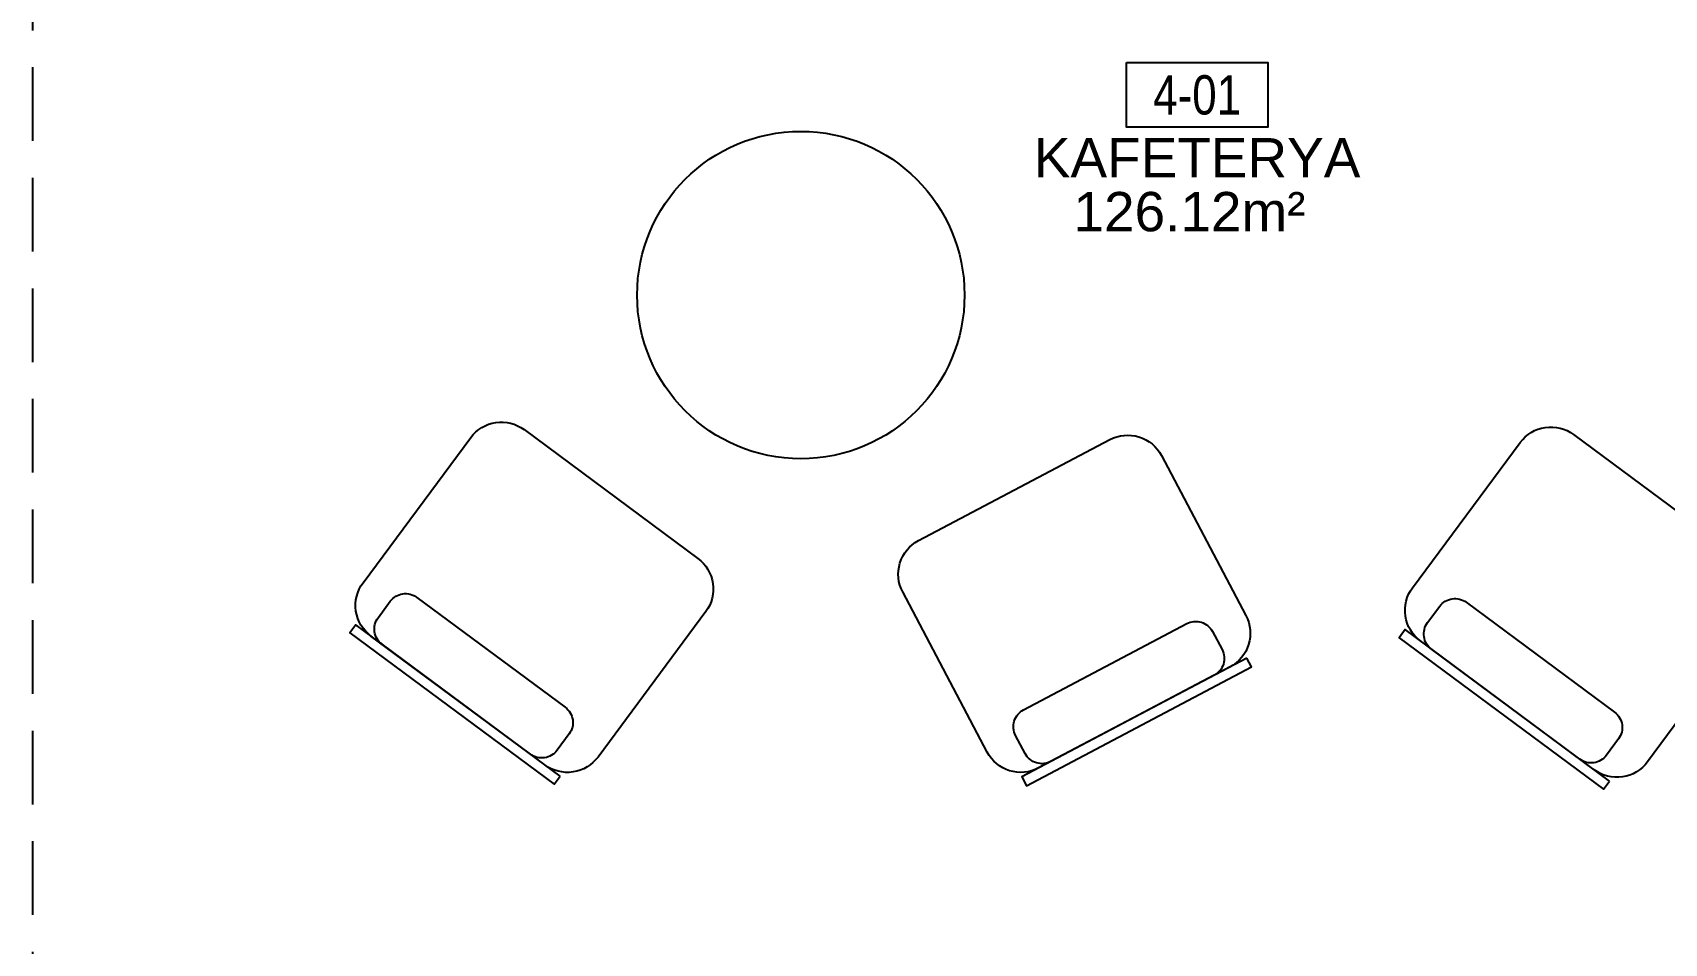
# Model space of a CAD drawing. Header units: centimetres. Extents: x 2135 to 5458, y 2057 to 4523.
# Drawn here: x 3057.6 to 3472.6, y 2943.5 to 3175.2 of the extents above; entities that cross this region are included whole.
import ezdxf
from ezdxf.enums import TextEntityAlignment as Align

# ---------------------------------------------------------------- set-up
doc = ezdxf.new("R2010")
doc.units = ezdxf.units.CM
doc.header["$LTSCALE"] = 50
doc.linetypes.add('HIDDEN2', pattern=[0.1875, 0.125, -0.0625])
for name, color, linetype in [('BA_mob-hareketli', 143, 'Continuous'), ('BA_plan-iz-alt', 8, 'HIDDEN2'), ('BA_text_material_superpose', 12, 'Continuous')]:
    doc.layers.add(name, color=color, linetype=linetype)
doc.styles.add('text1', font='arial.ttf')
doc.styles.add('text2', font='arial.ttf', dxfattribs={"width": 0.8})

# ---------------------------------------------------------------- blocks, each defined once
blk = doc.blocks.new('k1')
blk.add_lwpolyline([(44561.4, 60068.1), (45180.7, 60068.1, -0.414214), (45280.7, 59968.1), (45280.7, 59491.9, -0.414214), (45180.7, 59391.9), (44611.4, 59391.9, -0.414214), (44511.4, 59491.9), (44511.4, 59968.1, -0.414214), (44611.4, 60068.1), (45230.7, 60068.1), (45230.7, 60094.4), (44561.4, 60094.4), (44561.4, 60068.1)], format="xyb")
blk.add_lwpolyline([(44658.6, 60068.1), (45144.2, 60068.1, -0.414214), (45194.2, 60018.1), (45194.2, 59964.4, -0.414214), (45144.2, 59914.4), (44658.6, 59914.4, -0.414214), (44608.6, 59964.4), (44608.6, 60018.1, -0.414214)], format="xyb", close=True)
blk = doc.blocks.new('mahal')
blk.add_lwpolyline([(-36, 0), (36, 0), (36, -33), (-36, -33)], close=True)
at = {"color": 7, "style": 'text2', "width": 0.8}
blk.add_attdef('10000', text='', height=20, dxfattribs=at).set_placement((0, -16.5), align=Align.MIDDLE)
at = {"color": 7, "style": 'text1'}
for tag, p in [('MAHAL', (0, -48.5)), ('M²', (0, -75.9))]:
    blk.add_attdef(tag, text='', height=20, dxfattribs=at).set_placement(p, align=Align.MIDDLE)

msp = doc.modelspace()

# ---------------------------------------------------------------- linework, layer by layer
at = {"layer": 'BA_mob-hareketli'}
msp.add_circle((3252.95, 3108.41), 41.63, dxfattribs=at)
at = {"layer": 'BA_plan-iz-alt', "ltscale": 3}
msp.add_lwpolyline([(3687.57, 2845.73), (3687.57, 3250.73), (3647.57, 3250.73), (3647.57, 3188.73), (3097.57, 3188.73), (3097.57, 3250.73), (3057.57, 3250.73), (3057.57, 2845.73), (3687.57, 2845.73)], dxfattribs=at)

# ---------------------------------------------------------------- block references
at = {"layer": 'BA_mob-hareketli'}
for p, xscale, yscale, zscale, rotation in [((10112.62, 5085.84), 0.09670017739165825, 0.09670017739165825, 0.09670017739165825, 143.4478088141928), ((4465.39, 10164.52), 0.09670017739165819, 0.09670017739165819, 0.09670017739165819, 207.8295012161241), ((10379.52, 5084.58), 0.09670017739165825, 0.09670017739165825, 0.09670017739165825, 143.4478088141928)]:
    msp.add_blockref('k1', p, dxfattribs=dict(at, xscale=xscale, yscale=yscale, zscale=zscale, rotation=rotation))
at = {"layer": 'BA_text_material_superpose', "color": 7, "xscale": 0.5, "yscale": 0.5, "zscale": 0.5}
msp.add_blockref('mahal', (3353.74, 3167.58), dxfattribs=at).add_auto_attribs({'10000': '4-01', 'MAHAL': 'KAFETERYA', 'M²': '126.12m² '})

doc.saveas('drawing.dxf')
